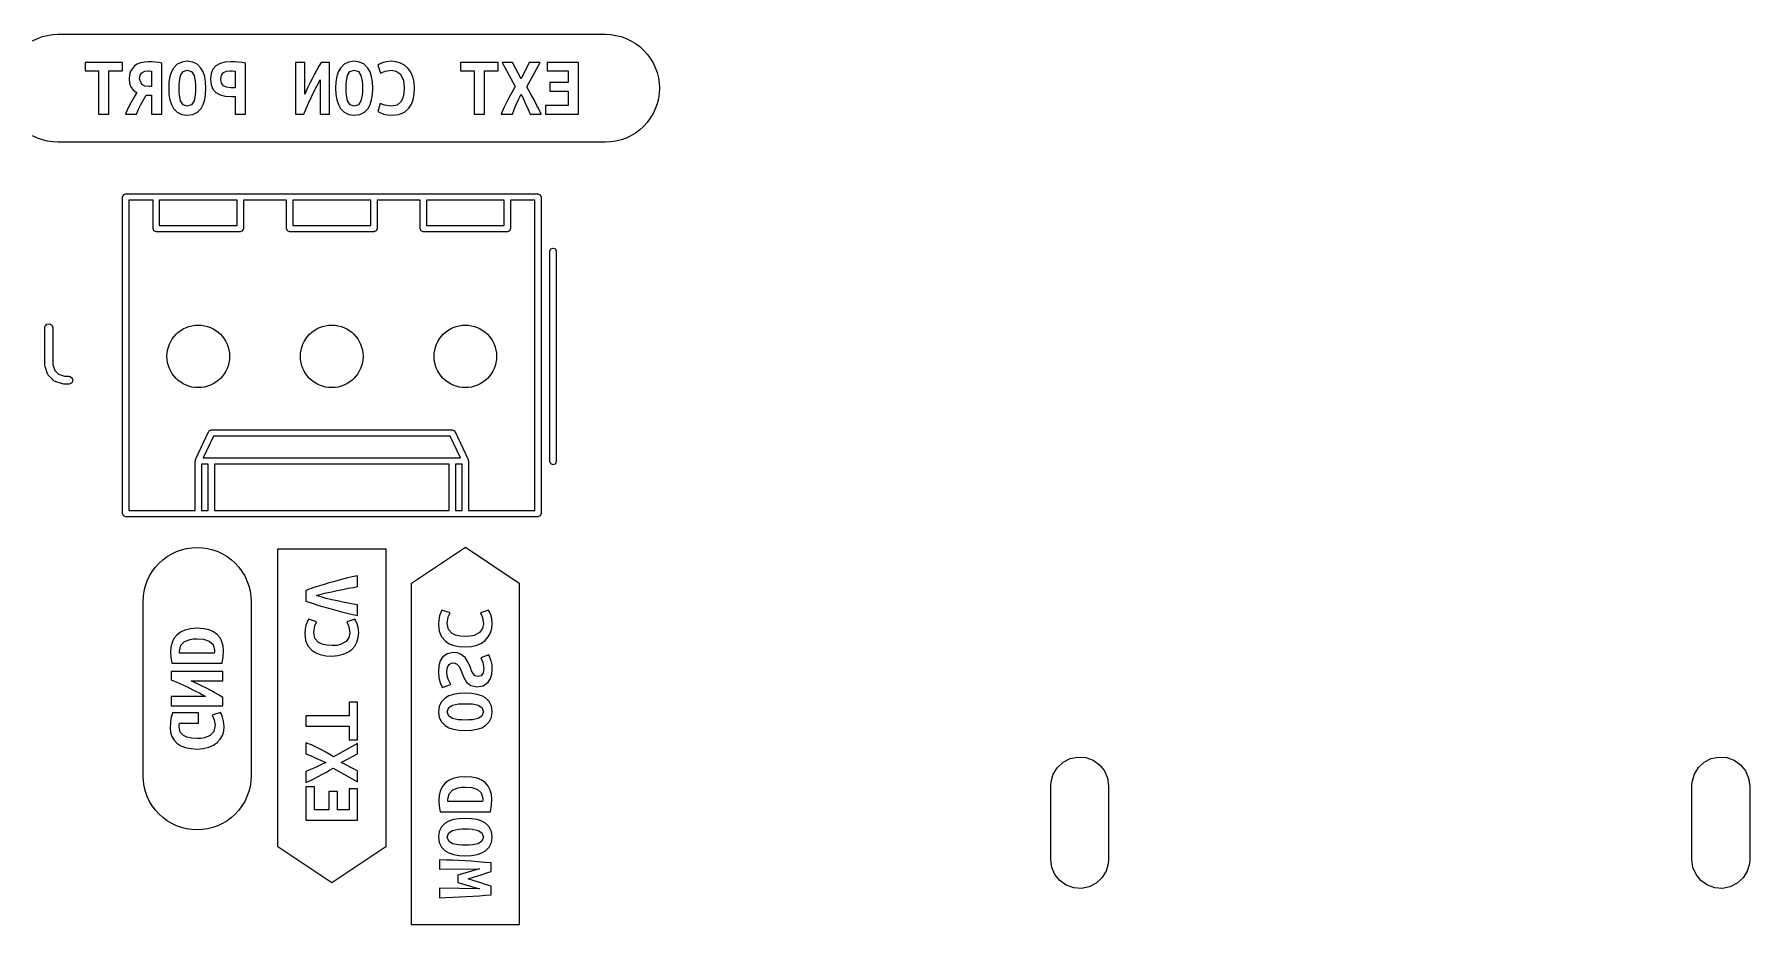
# Model space of a CAD drawing. Extents: x 88 to 206, y -135 to -60.
# Drawn here: x 168.08 to 200.7, y -77.99 to -61.06 of the extents above; entities that cross this region are included whole.
import ezdxf

# ---------------------------------------------------------------- set-up
doc = ezdxf.new("R2010")
doc.units = 0
doc.layers.add('BLACK', color=7, linetype='CONTINUOUS')

msp = doc.modelspace()

# ---------------------------------------------------------------- linework, layer by layer
at = {"layer": 'BLACK', "linetype": 'CONTINUOUS'}
for p, q in [((168.047, -61.1785), (168.138, -61.1355)), ((168.138, -61.1355), (168.233, -61.1016)), ((168.233, -61.1016), (168.331, -61.0771)), ((168.331, -61.0771), (168.43, -61.0623)), ((168.43, -61.0623), (168.531, -61.0574)), ((168.531, -61.0574), (178.941, -61.0574)), ((178.941, -61.0574), (179.042, -61.0623)), ((179.042, -61.0623), (179.141, -61.0771)), ((179.141, -61.0771), (179.239, -61.1016)), ((179.239, -61.1016), (179.334, -61.1355)), ((179.334, -61.1355), (179.425, -61.1785)), ((179.425, -61.1785), (179.511, -61.2302)), ((179.511, -61.2302), (179.592, -61.2902)), ((179.592, -61.2902), (179.666, -61.3577)), ((169.043, -61.5923), (169.043, -61.7542)), ((169.758, -61.5923), (169.043, -61.5923)), ((169.758, -61.7542), (169.758, -61.5923)), ((170.036, -61.6244), (169.982, -61.6589)), ((170.099, -61.6002), (170.036, -61.6244)), ((170.171, -61.5859), (170.099, -61.6002)), ((170.251, -61.5811), (170.171, -61.5859)), ((170.307, -61.5827), (170.251, -61.5811)), ((170.374, -61.5867), (170.307, -61.5827)), ((170.443, -61.5946), (170.374, -61.5867)), ((170.505, -61.6065), (170.443, -61.5946)), ((170.505, -62.5749), (170.505, -61.6065)), ((170.794, -61.6275), (170.725, -61.6994)), ((170.882, -61.5844), (170.794, -61.6275)), ((170.988, -61.57), (170.882, -61.5844)), ((171.091, -61.5844), (170.988, -61.57)), ((171.178, -61.6275), (171.091, -61.5844)), ((171.248, -61.6994), (171.178, -61.6275)), ((171.533, -61.6581), (171.475, -61.7203)), ((171.611, -61.6154), (171.533, -61.6581)), ((171.708, -61.5897), (171.611, -61.6154)), ((171.823, -61.5811), (171.708, -61.5897)), ((171.885, -61.5827), (171.823, -61.5811)), ((171.956, -61.5867), (171.885, -61.5827)), ((172.029, -61.5938), (171.956, -61.5867)), ((172.093, -61.605), (172.029, -61.5938)), ((172.093, -62.5749), (172.093, -61.605)), ((173.222, -61.5923), (173.045, -61.5923)), ((173.045, -61.5923), (173.045, -62.5749)), ((173.222, -62.1971), (173.222, -61.5923)), ((173.536, -61.5923), (173.492, -61.6651)), ((173.693, -61.5923), (173.536, -61.5923)), ((173.693, -62.5749), (173.693, -61.5923)), ((173.969, -61.6275), (173.9, -61.6994)), ((174.057, -61.5844), (173.969, -61.6275)), ((174.163, -61.57), (174.057, -61.5844)), ((174.266, -61.5844), (174.163, -61.57)), ((174.353, -61.6275), (174.266, -61.5844)), ((174.423, -61.6994), (174.353, -61.6275)), ((174.643, -61.6224), (174.611, -61.6415)), ((174.611, -61.6415), (174.662, -61.797)), ((174.696, -61.5986), (174.643, -61.6224)), ((174.77, -61.5788), (174.696, -61.5986)), ((174.865, -61.57), (174.77, -61.5788)), ((174.958, -61.5786), (174.865, -61.57)), ((175.043, -61.6042), (174.958, -61.5786)), ((175.12, -61.6462), (175.043, -61.6042)), ((175.185, -61.7042), (175.12, -61.6462)), ((176.187, -61.5923), (176.187, -61.7542)), ((176.901, -61.5923), (176.187, -61.5923)), ((176.901, -61.7542), (176.901, -61.5923)), ((177.171, -61.5923), (176.975, -61.5923)), ((176.975, -61.5923), (177.225, -62.051)), ((177.335, -61.9066), (177.171, -61.5923)), ((177.49, -61.5923), (177.335, -61.9066)), ((177.444, -62.0558), (177.702, -61.5923)), ((177.702, -61.5923), (177.49, -61.5923)), ((177.833, -61.5923), (177.833, -61.7542)), ((178.429, -61.5923), (177.833, -61.5923)), ((178.429, -62.5749), (178.429, -61.5923)), ((179.666, -61.3577), (179.734, -61.4323)), ((179.734, -61.4323), (179.794, -61.5131)), ((179.794, -61.5131), (179.846, -61.5994)), ((179.846, -61.5994), (179.889, -61.6904)), ((169.043, -61.7542), (169.302, -61.7542)), ((169.302, -61.7542), (169.302, -62.5749)), ((169.499, -62.5749), (169.499, -61.7542)), ((169.499, -61.7542), (169.758, -61.7542)), ((169.887, -61.8262), (169.88, -61.9034)), ((169.88, -61.9034), (169.889, -61.9852)), ((169.906, -61.7597), (169.887, -61.8262)), ((169.982, -61.6589), (169.906, -61.7597)), ((170.078, -61.9018), (170.09, -61.8344)), ((170.123, -62.0122), (170.078, -61.9018)), ((170.09, -61.8344), (170.126, -61.7875)), ((170.126, -61.7875), (170.181, -61.7601)), ((170.181, -61.7601), (170.251, -61.751)), ((170.251, -61.751), (170.278, -61.7518)), ((170.278, -61.7518), (170.31, -61.7558)), ((170.31, -61.7558), (170.31, -62.051)), ((170.64, -61.9636), (170.634, -62.0828)), ((170.657, -61.86), (170.64, -61.9636)), ((170.685, -61.7719), (170.657, -61.86)), ((170.725, -61.6994), (170.685, -61.7719)), ((170.834, -62.0135), (170.838, -61.9487)), ((170.838, -61.9487), (170.86, -61.8399)), ((170.86, -61.8399), (170.907, -61.7669)), ((170.907, -61.7669), (170.988, -61.7399)), ((170.988, -61.7399), (171.069, -61.7669)), ((171.069, -61.7669), (171.116, -61.8407)), ((171.116, -61.8407), (171.138, -61.9494)), ((171.138, -61.9494), (171.142, -62.0137)), ((171.289, -61.7719), (171.248, -61.6994)), ((171.319, -61.86), (171.289, -61.7719)), ((171.336, -61.9636), (171.319, -61.86)), ((171.342, -62.0828), (171.336, -61.9636)), ((171.441, -61.8042), (171.429, -61.9098)), ((171.429, -61.9098), (171.441, -62.0164)), ((171.475, -61.7203), (171.441, -61.8042)), ((171.629, -61.9082), (171.641, -61.835)), ((171.641, -61.9854), (171.629, -61.9082)), ((171.641, -61.835), (171.676, -61.7867)), ((171.676, -61.7867), (171.731, -61.7599)), ((171.731, -61.7599), (171.801, -61.751)), ((171.801, -61.751), (171.849, -61.7518)), ((171.849, -61.7518), (171.898, -61.7558)), ((171.898, -61.7558), (171.898, -62.0733)), ((173.361, -61.9066), (173.32, -61.9864)), ((173.403, -61.8254), (173.361, -61.9066)), ((173.447, -61.7439), (173.403, -61.8254)), ((173.492, -61.6651), (173.447, -61.7439)), ((173.458, -62.0314), (173.517, -61.9225)), ((173.517, -61.9225), (173.517, -62.5749)), ((173.815, -61.9636), (173.809, -62.0828)), ((173.832, -61.86), (173.815, -61.9636)), ((173.86, -61.7719), (173.832, -61.86)), ((173.9, -61.6994), (173.86, -61.7719)), ((174.009, -62.0135), (174.013, -61.9487)), ((174.013, -61.9487), (174.035, -61.8399)), ((174.035, -61.8399), (174.082, -61.7669)), ((174.082, -61.7669), (174.163, -61.7399)), ((174.163, -61.7399), (174.244, -61.7669)), ((174.244, -61.7669), (174.291, -61.8407)), ((174.291, -61.8407), (174.313, -61.9494)), ((174.313, -61.9494), (174.317, -62.0137)), ((174.464, -61.7719), (174.423, -61.6994)), ((174.494, -61.86), (174.464, -61.7719)), ((174.511, -61.9636), (174.494, -61.86)), ((174.517, -62.0828), (174.511, -61.9636)), ((174.662, -61.797), (174.75, -61.7566)), ((174.75, -61.7566), (174.868, -61.7399)), ((174.868, -61.7399), (174.958, -61.7566)), ((174.958, -61.7566), (175.035, -61.8121)), ((175.035, -61.8121), (175.091, -61.9161)), ((175.091, -61.9161), (175.107, -61.9891)), ((175.238, -61.7774), (175.185, -61.7042)), ((175.277, -61.8653), (175.238, -61.7774)), ((175.302, -61.9673), (175.277, -61.8653)), ((175.311, -62.0828), (175.302, -61.9673)), ((176.187, -61.7542), (176.446, -61.7542)), ((176.446, -61.7542), (176.446, -62.5749)), ((176.643, -62.5749), (176.643, -61.7542)), ((176.643, -61.7542), (176.901, -61.7542)), ((177.833, -61.7542), (178.233, -61.7542)), ((178.233, -61.9748), (177.886, -61.9748)), ((177.886, -61.9748), (177.886, -62.1368)), ((178.233, -61.7542), (178.233, -61.9748)), ((179.889, -61.6904), (179.923, -61.7851)), ((179.923, -61.7851), (179.947, -61.8828)), ((179.947, -61.8828), (179.962, -61.9823)), ((179.962, -61.9823), (179.967, -62.0828)), ((169.889, -61.9852), (169.915, -62.059)), ((169.915, -62.059), (169.961, -62.1205)), ((169.974, -62.2566), (169.915, -62.3614)), ((169.961, -62.1205), (170.031, -62.1653)), ((170.031, -62.1653), (169.974, -62.2566)), ((170.105, -62.3916), (170.155, -62.3029)), ((170.181, -62.0413), (170.123, -62.0122)), ((170.155, -62.3029), (170.209, -62.213)), ((170.267, -62.051), (170.181, -62.0413)), ((170.209, -62.213), (170.31, -62.213)), ((170.31, -62.051), (170.267, -62.051)), ((170.31, -62.213), (170.31, -62.5749)), ((170.634, -62.0828), (170.64, -62.202)), ((170.64, -62.202), (170.657, -62.3056)), ((170.657, -62.3056), (170.686, -62.3937)), ((170.832, -62.0828), (170.834, -62.0135)), ((170.834, -62.1519), (170.832, -62.0828)), ((170.838, -62.2161), (170.834, -62.1519)), ((170.86, -62.3249), (170.838, -62.2161)), ((171.138, -62.2169), (171.116, -62.3257)), ((171.142, -62.1521), (171.138, -62.2169)), ((171.142, -62.0137), (171.144, -62.0828)), ((171.144, -62.0828), (171.142, -62.1521)), ((171.291, -62.3937), (171.319, -62.3056)), ((171.319, -62.3056), (171.336, -62.202)), ((171.336, -62.202), (171.342, -62.0828)), ((171.441, -62.0164), (171.476, -62.1013)), ((171.476, -62.1013), (171.533, -62.1646)), ((171.533, -62.1646), (171.612, -62.2082)), ((171.612, -62.2082), (171.71, -62.2344)), ((171.677, -62.036), (171.641, -61.9854)), ((171.736, -62.0639), (171.677, -62.036)), ((171.71, -62.2344), (171.828, -62.2431)), ((171.818, -62.0733), (171.736, -62.0639)), ((171.898, -62.0733), (171.818, -62.0733)), ((171.828, -62.2431), (171.898, -62.2431)), ((171.898, -62.2431), (171.898, -62.5749)), ((173.25, -62.1352), (173.222, -62.1971)), ((173.283, -62.0637), (173.25, -62.1352)), ((173.32, -61.9864), (173.283, -62.0637)), ((173.297, -62.3573), (173.348, -62.2487)), ((173.348, -62.2487), (173.402, -62.1401)), ((173.402, -62.1401), (173.458, -62.0314)), ((173.809, -62.0828), (173.815, -62.202)), ((173.815, -62.202), (173.832, -62.3056)), ((173.832, -62.3056), (173.861, -62.3937)), ((174.007, -62.0828), (174.009, -62.0135)), ((174.009, -62.1519), (174.007, -62.0828)), ((174.013, -62.2161), (174.009, -62.1519)), ((174.035, -62.3249), (174.013, -62.2161)), ((174.313, -62.2169), (174.291, -62.3257)), ((174.317, -62.1521), (174.313, -62.2169)), ((174.317, -62.0137), (174.319, -62.0828)), ((174.319, -62.0828), (174.317, -62.1521)), ((174.466, -62.3937), (174.494, -62.3056)), ((174.494, -62.3056), (174.511, -62.202)), ((174.511, -62.202), (174.517, -62.0828)), ((175.087, -62.2675), (175.054, -62.336)), ((175.106, -62.1815), (175.087, -62.2675)), ((175.112, -62.078), (175.106, -62.1815)), ((175.107, -61.9891), (175.112, -62.078)), ((175.249, -62.3885), (175.283, -62.3007)), ((175.283, -62.3007), (175.304, -62.1988)), ((175.304, -62.1988), (175.311, -62.0828)), ((177.101, -62.2675), (177.064, -62.3392)), ((177.141, -62.1939), (177.101, -62.2675)), ((177.183, -62.1209), (177.141, -62.1939)), ((177.225, -62.051), (177.183, -62.1209)), ((177.244, -62.3955), (177.288, -62.2971)), ((177.288, -62.2971), (177.335, -62.1987)), ((177.335, -62.1987), (177.381, -62.2941)), ((177.381, -62.2941), (177.427, -62.3932)), ((177.483, -62.1255), (177.444, -62.0558)), ((177.524, -62.1979), (177.483, -62.1255)), ((177.564, -62.2707), (177.524, -62.1979)), ((177.602, -62.3416), (177.564, -62.2707)), ((177.886, -62.1368), (178.233, -62.1368)), ((178.233, -62.1368), (178.233, -62.413)), ((179.947, -62.2828), (179.923, -62.3805)), ((179.962, -62.1833), (179.947, -62.2828)), ((179.967, -62.0828), (179.962, -62.1833)), ((169.302, -62.5749), (169.499, -62.5749)), ((169.86, -62.4709), (169.815, -62.5749)), ((169.815, -62.5749), (170.02, -62.5749)), ((169.915, -62.3614), (169.86, -62.4709)), ((170.02, -62.5749), (170.059, -62.4815)), ((170.059, -62.4815), (170.105, -62.3916)), ((170.31, -62.5749), (170.505, -62.5749)), ((170.686, -62.3937), (170.726, -62.4662)), ((170.726, -62.4662), (170.796, -62.5381)), ((170.796, -62.5381), (170.883, -62.5812)), ((170.908, -62.3987), (170.86, -62.3249)), ((170.883, -62.5812), (170.986, -62.5956)), ((170.988, -62.4257), (170.908, -62.3987)), ((170.986, -62.5956), (171.093, -62.5812)), ((171.069, -62.3987), (170.988, -62.4257)), ((171.116, -62.3257), (171.069, -62.3987)), ((171.093, -62.5812), (171.181, -62.5381)), ((171.181, -62.5381), (171.251, -62.4662)), ((171.251, -62.4662), (171.291, -62.3937)), ((171.898, -62.5749), (172.093, -62.5749)), ((173.045, -62.5749), (173.203, -62.5749)), ((173.203, -62.5749), (173.248, -62.466)), ((173.248, -62.466), (173.297, -62.3573)), ((173.517, -62.5749), (173.693, -62.5749)), ((173.861, -62.3937), (173.901, -62.4662)), ((173.901, -62.4662), (173.971, -62.5381)), ((173.971, -62.5381), (174.058, -62.5812)), ((174.083, -62.3987), (174.035, -62.3249)), ((174.058, -62.5812), (174.161, -62.5956)), ((174.163, -62.4257), (174.083, -62.3987)), ((174.161, -62.5956), (174.268, -62.5812)), ((174.244, -62.3987), (174.163, -62.4257)), ((174.291, -62.3257), (174.244, -62.3987)), ((174.268, -62.5812), (174.356, -62.5381)), ((174.356, -62.5381), (174.426, -62.4662)), ((174.426, -62.4662), (174.466, -62.3937)), ((174.658, -62.3733), (174.609, -62.5273)), ((174.609, -62.5273), (174.721, -62.5741)), ((174.739, -62.4082), (174.658, -62.3733)), ((174.721, -62.5741), (174.797, -62.5902)), ((174.865, -62.4257), (174.739, -62.4082)), ((174.797, -62.5902), (174.884, -62.5956)), ((174.978, -62.4033), (174.865, -62.4257)), ((174.884, -62.5956), (175.011, -62.5807)), ((175.054, -62.336), (174.978, -62.4033)), ((175.011, -62.5807), (175.117, -62.5363)), ((175.117, -62.5363), (175.201, -62.4622)), ((175.201, -62.4622), (175.249, -62.3885)), ((176.446, -62.5749), (176.643, -62.5749)), ((177.001, -62.4709), (176.959, -62.5749)), ((176.959, -62.5749), (177.17, -62.5749)), ((177.031, -62.4074), (177.001, -62.4709)), ((177.064, -62.3392), (177.031, -62.4074)), ((177.17, -62.5749), (177.203, -62.4896)), ((177.203, -62.4896), (177.244, -62.3955)), ((177.427, -62.3932), (177.47, -62.489)), ((177.47, -62.489), (177.506, -62.5749)), ((177.506, -62.5749), (177.717, -62.5749)), ((177.638, -62.409), (177.602, -62.3416)), ((177.671, -62.4717), (177.638, -62.409)), ((177.717, -62.5749), (177.671, -62.4717)), ((178.233, -62.413), (177.798, -62.413)), ((177.798, -62.413), (177.798, -62.5749)), ((177.798, -62.5749), (178.429, -62.5749)), ((179.846, -62.5662), (179.794, -62.6525)), ((179.889, -62.4752), (179.846, -62.5662)), ((179.923, -62.3805), (179.889, -62.4752)), ((179.511, -62.9354), (179.425, -62.9871)), ((179.592, -62.8754), (179.511, -62.9354)), ((179.666, -62.8079), (179.592, -62.8754)), ((179.734, -62.7333), (179.666, -62.8079)), ((179.794, -62.6525), (179.734, -62.7333)), ((168.138, -63.0301), (168.047, -62.9871)), ((168.233, -63.064), (168.138, -63.0301)), ((168.331, -63.0885), (168.233, -63.064)), ((168.43, -63.1033), (168.331, -63.0885)), ((168.531, -63.1082), (168.43, -63.1033)), ((178.941, -63.1082), (168.531, -63.1082)), ((179.042, -63.1033), (178.941, -63.1082)), ((179.141, -63.0885), (179.042, -63.1033)), ((179.239, -63.064), (179.141, -63.0885)), ((179.334, -63.0301), (179.239, -63.064)), ((179.425, -62.9871), (179.334, -63.0301)), ((169.756, -64.1528), (169.774, -64.1104)), ((169.756, -70.1728), (169.756, -64.1528)), ((169.774, -64.1104), (169.816, -64.0928)), ((169.816, -64.0928), (177.656, -64.0928)), ((170.336, -64.2128), (169.876, -64.2128)), ((169.876, -64.2128), (169.876, -70.1128)), ((170.336, -64.7528), (170.336, -64.2128)), ((170.456, -64.2128), (170.456, -64.6928)), ((171.936, -64.2128), (170.456, -64.2128)), ((171.936, -64.6928), (171.936, -64.2128)), ((172.876, -64.2128), (172.056, -64.2128)), ((172.056, -64.2128), (172.056, -64.7528)), ((172.876, -64.7528), (172.876, -64.2128)), ((172.996, -64.2128), (172.996, -64.6928)), ((174.476, -64.2128), (172.996, -64.2128)), ((174.476, -64.6928), (174.476, -64.2128)), ((175.416, -64.2128), (174.596, -64.2128)), ((174.596, -64.2128), (174.596, -64.7528)), ((175.416, -64.7528), (175.416, -64.2128)), ((175.536, -64.2128), (175.536, -64.6928)), ((177.016, -64.2128), (175.536, -64.2128)), ((177.016, -64.6928), (177.016, -64.2128)), ((177.596, -64.2128), (177.136, -64.2128)), ((177.136, -64.2128), (177.136, -64.7528)), ((177.596, -70.1128), (177.596, -64.2128)), ((177.656, -64.0928), (177.698, -64.1104)), ((177.698, -64.1104), (177.716, -64.1528)), ((177.716, -64.1528), (177.716, -70.1728)), ((170.354, -64.7952), (170.336, -64.7528)), ((170.396, -64.8128), (170.354, -64.7952)), ((171.996, -64.8128), (170.396, -64.8128)), ((170.456, -64.6928), (171.936, -64.6928)), ((172.038, -64.7952), (171.996, -64.8128)), ((172.056, -64.7528), (172.038, -64.7952)), ((172.894, -64.7952), (172.876, -64.7528)), ((172.936, -64.8128), (172.894, -64.7952)), ((174.536, -64.8128), (172.936, -64.8128)), ((172.996, -64.6928), (174.476, -64.6928)), ((174.578, -64.7952), (174.536, -64.8128)), ((174.596, -64.7528), (174.578, -64.7952)), ((175.434, -64.7952), (175.416, -64.7528)), ((175.476, -64.8128), (175.434, -64.7952)), ((177.076, -64.8128), (175.476, -64.8128)), ((175.536, -64.6928), (177.016, -64.6928)), ((177.118, -64.7952), (177.076, -64.8128)), ((177.136, -64.7528), (177.118, -64.7952)), ((177.886, -65.1828), (177.904, -65.1404)), ((177.886, -69.1828), (177.886, -65.1828)), ((177.904, -65.1404), (177.946, -65.1228)), ((177.946, -65.1228), (177.988, -65.1404)), ((177.988, -65.1404), (178.006, -65.1828)), ((178.006, -65.1828), (178.006, -69.1828)), ((168.279, -66.6352), (168.284, -66.6095)), ((168.279, -67.3495), (168.279, -66.6352)), ((168.284, -66.6095), (168.317, -66.5702)), ((168.317, -66.5702), (168.367, -66.5613)), ((168.367, -66.5613), (168.412, -66.587)), ((168.412, -66.587), (168.429, -66.6352)), ((168.429, -66.6352), (168.429, -67.3373)), ((168.28, -67.351), (168.279, -67.3495)), ((168.283, -67.3732), (168.28, -67.351)), ((168.331, -67.516), (168.283, -67.3732)), ((168.334, -67.5196), (168.331, -67.516)), ((168.334, -67.524), (168.334, -67.5196)), ((168.349, -67.5454), (168.334, -67.524)), ((168.429, -67.3373), (168.468, -67.4518)), ((168.468, -67.4518), (168.538, -67.522)), ((168.538, -67.522), (168.652, -67.5602)), ((168.444, -67.6406), (168.349, -67.5454)), ((168.448, -67.6425), (168.444, -67.6406)), ((168.451, -67.6463), (168.448, -67.6425)), ((168.473, -67.6587), (168.451, -67.6463)), ((168.616, -67.7063), (168.473, -67.6587)), ((168.618, -67.7063), (168.616, -67.7063)), ((168.64, -67.7102), (168.618, -67.7063)), ((168.735, -67.7102), (168.64, -67.7102)), ((168.652, -67.5602), (168.735, -67.5602)), ((168.735, -67.5602), (168.761, -67.5647)), ((168.783, -67.6926), (168.735, -67.7102)), ((168.761, -67.5647), (168.8, -67.5977)), ((168.809, -67.6482), (168.783, -67.6926)), ((168.8, -67.5977), (168.809, -67.6482)), ((171.142, -69.1472), (171.392, -68.6172)), ((171.484, -68.7028), (171.291, -69.1128)), ((171.392, -68.6172), (171.4, -68.6101)), ((171.4, -68.6101), (171.404, -68.6004)), ((171.404, -68.6004), (171.416, -68.5953)), ((171.416, -68.5953), (171.426, -68.5863)), ((171.426, -68.5863), (171.436, -68.5868)), ((171.436, -68.5868), (171.446, -68.5828)), ((171.446, -68.5828), (176.026, -68.5828)), ((175.988, -68.7028), (171.484, -68.7028)), ((176.181, -69.1128), (175.988, -68.7028)), ((176.026, -68.5828), (176.036, -68.5868)), ((176.036, -68.5868), (176.046, -68.5863)), ((176.046, -68.5863), (176.056, -68.5953)), ((176.056, -68.5953), (176.068, -68.6004)), ((176.068, -68.6004), (176.072, -68.6101)), ((176.072, -68.6101), (176.08, -68.6172)), ((176.08, -68.6172), (176.33, -69.1472)), ((171.136, -69.1728), (171.141, -69.1605)), ((171.141, -69.1605), (171.142, -69.1472)), ((171.291, -69.1128), (176.181, -69.1128)), ((176.33, -69.1472), (176.331, -69.1605)), ((176.331, -69.1605), (176.336, -69.1728)), ((171.136, -70.1128), (171.136, -69.1728)), ((171.256, -69.2328), (171.256, -70.1128)), ((171.386, -69.2328), (171.256, -69.2328)), ((171.386, -70.1128), (171.386, -69.2328)), ((171.506, -69.2328), (171.506, -70.1128)), ((175.966, -69.2328), (171.506, -69.2328)), ((175.966, -70.1128), (175.966, -69.2328)), ((176.086, -69.2328), (176.086, -70.1128)), ((176.216, -69.2328), (176.086, -69.2328)), ((176.216, -70.1128), (176.216, -69.2328)), ((176.336, -69.1728), (176.336, -70.1128)), ((177.904, -69.2252), (177.886, -69.1828)), ((177.946, -69.2428), (177.904, -69.2252)), ((177.988, -69.2252), (177.946, -69.2428)), ((178.006, -69.1828), (177.988, -69.2252)), ((169.876, -70.1128), (171.136, -70.1128)), ((171.256, -70.1128), (171.386, -70.1128)), ((171.506, -70.1128), (175.966, -70.1128)), ((176.086, -70.1128), (176.216, -70.1128)), ((176.336, -70.1128), (177.596, -70.1128)), ((169.774, -70.2152), (169.756, -70.1728)), ((169.816, -70.2328), (169.774, -70.2152)), ((177.656, -70.2328), (169.816, -70.2328)), ((177.698, -70.2152), (177.656, -70.2328)), ((177.716, -70.1728), (177.698, -70.2152)), ((170.383, -71.1917), (170.45, -71.1171)), ((170.45, -71.1171), (170.525, -71.0495)), ((170.525, -71.0495), (170.606, -70.9896)), ((170.606, -70.9896), (170.692, -70.9379)), ((170.692, -70.9379), (170.783, -70.8948)), ((170.783, -70.8948), (170.878, -70.8609)), ((170.878, -70.8609), (170.975, -70.8365)), ((170.975, -70.8365), (171.075, -70.8217)), ((171.075, -70.8217), (171.175, -70.8168)), ((171.175, -70.8168), (171.276, -70.8217)), ((171.276, -70.8217), (171.375, -70.8365)), ((171.375, -70.8365), (171.473, -70.8609)), ((171.473, -70.8609), (171.568, -70.8948)), ((171.568, -70.8948), (171.659, -70.9379)), ((171.659, -70.9379), (171.745, -70.9896)), ((171.745, -70.9896), (171.826, -71.0495)), ((171.826, -71.0495), (171.9, -71.1171)), ((171.9, -71.1171), (171.968, -71.1917)), ((172.711, -76.5134), (172.711, -70.8447)), ((172.711, -70.8447), (174.761, -70.8447)), ((174.761, -70.8447), (174.761, -76.5134)), ((175.251, -71.4957), (176.276, -70.8121)), ((176.276, -70.8121), (177.301, -71.4957)), ((170.228, -71.4498), (170.271, -71.3588)), ((170.271, -71.3588), (170.323, -71.2725)), ((170.323, -71.2725), (170.383, -71.1917)), ((171.968, -71.1917), (172.028, -71.2725)), ((172.028, -71.2725), (172.08, -71.3588)), ((172.08, -71.3588), (172.123, -71.4498)), ((173.893, -71.4339), (173.767, -71.4676)), ((174.014, -71.4041), (173.893, -71.4339)), ((174.126, -71.3785), (174.014, -71.4041)), ((174.227, -71.3573), (174.126, -71.3785)), ((174.227, -71.5621), (174.227, -71.3573)), ((170.15, -71.8422), (170.155, -71.7417)), ((170.155, -71.7417), (170.17, -71.6421)), ((170.17, -71.6421), (170.194, -71.5445)), ((170.194, -71.5445), (170.228, -71.4498)), ((172.123, -71.4498), (172.157, -71.5445)), ((172.157, -71.5445), (172.181, -71.6421)), ((172.181, -71.6421), (172.196, -71.7417)), ((172.196, -71.7417), (172.201, -71.8422)), ((173.328, -71.6048), (173.244, -71.6351)), ((173.244, -71.6351), (173.244, -71.8367)), ((173.415, -71.5751), (173.328, -71.6048)), ((173.503, -71.5462), (173.415, -71.5751)), ((173.444, -71.7335), (173.531, -71.7081)), ((173.532, -71.7591), (173.444, -71.7335)), ((173.592, -71.5184), (173.503, -71.5462)), ((173.531, -71.7081), (173.629, -71.6827)), ((173.63, -71.7851), (173.532, -71.7591)), ((173.68, -71.4922), (173.592, -71.5184)), ((173.629, -71.6827), (173.734, -71.6581)), ((173.767, -71.4676), (173.68, -71.4922)), ((173.734, -71.6581), (173.84, -71.6351)), ((173.84, -71.6351), (173.946, -71.6137)), ((173.946, -71.6137), (174.049, -71.5938)), ((174.049, -71.5938), (174.144, -71.5764)), ((174.144, -71.5764), (174.227, -71.5621)), ((175.251, -77.9915), (175.251, -71.4957)), ((177.301, -71.4957), (177.301, -77.9915)), ((170.15, -75.163), (170.15, -71.8422)), ((172.201, -71.8422), (172.201, -75.163)), ((173.244, -71.8367), (173.361, -71.876)), ((173.361, -71.876), (173.492, -71.9177)), ((173.492, -71.9177), (173.584, -71.9457)), ((173.584, -71.9457), (173.675, -71.9727)), ((173.735, -71.8105), (173.63, -71.7851)), ((173.675, -71.9727), (173.767, -71.9986)), ((173.842, -71.8343), (173.735, -71.8105)), ((173.767, -71.9986), (173.857, -72.0232)), ((173.947, -71.8564), (173.842, -71.8343)), ((173.857, -72.0232), (173.943, -72.0459)), ((173.943, -72.0459), (174.027, -72.0669)), ((174.05, -71.8764), (173.947, -71.8564)), ((174.027, -72.0669), (174.138, -72.0931)), ((174.144, -71.8931), (174.05, -71.8764)), ((174.138, -72.0931), (174.227, -72.1113)), ((174.227, -71.905), (174.144, -71.8931)), ((174.227, -72.1113), (174.227, -71.905)), ((175.832, -72.0083), (175.785, -72.1203)), ((175.985, -72.0575), (175.832, -72.0083)), ((175.951, -72.1377), (175.985, -72.0575)), ((176.717, -72.0099), (176.562, -72.0607)), ((176.562, -72.0607), (176.602, -72.1488)), ((176.736, -72.0425), (176.717, -72.0099)), ((176.76, -72.0956), (176.736, -72.0425)), ((176.78, -72.1695), (176.76, -72.0956)), ((170.943, -72.3889), (170.856, -72.4296)), ((171.049, -72.3633), (170.943, -72.3889)), ((171.175, -72.3548), (171.049, -72.3633)), ((171.299, -72.3625), (171.175, -72.3548)), ((171.403, -72.3858), (171.299, -72.3625)), ((171.489, -72.4229), (171.403, -72.3858)), ((171.559, -72.4723), (171.489, -72.4229)), ((173.229, -72.3691), (173.223, -72.4558)), ((173.245, -72.2931), (173.229, -72.3691)), ((173.291, -72.1812), (173.245, -72.2931)), ((173.445, -72.2304), (173.291, -72.1812)), ((173.393, -72.4368), (173.411, -72.3106)), ((173.411, -72.3106), (173.445, -72.2304)), ((174.177, -72.1828), (174.022, -72.2336)), ((174.022, -72.2336), (174.062, -72.3217)), ((174.062, -72.3217), (174.079, -72.44)), ((174.196, -72.2153), (174.177, -72.1828)), ((174.22, -72.2685), (174.196, -72.2153)), ((174.24, -72.3423), (174.22, -72.2685)), ((174.249, -72.4368), (174.24, -72.3423)), ((175.769, -72.1963), (175.763, -72.283)), ((175.763, -72.283), (175.778, -72.4107)), ((175.785, -72.1203), (175.769, -72.1963)), ((175.778, -72.4107), (175.823, -72.5165)), ((175.933, -72.2639), (175.951, -72.1377)), ((175.956, -72.3772), (175.933, -72.2639)), ((176.023, -72.4536), (175.956, -72.3772)), ((176.602, -72.3568), (176.547, -72.4346)), ((176.602, -72.1488), (176.619, -72.2671)), ((176.619, -72.2671), (176.602, -72.3568)), ((176.755, -72.4425), (176.78, -72.357)), ((176.789, -72.2639), (176.78, -72.1695)), ((176.78, -72.357), (176.789, -72.2639)), ((170.677, -72.7146), (170.67, -72.8104)), ((170.698, -72.6271), (170.677, -72.7146)), ((170.734, -72.5495), (170.698, -72.6271)), ((170.786, -72.4834), (170.734, -72.5495)), ((170.856, -72.4296), (170.786, -72.4834)), ((170.84, -72.7898), (170.866, -72.6779)), ((170.866, -72.6779), (170.936, -72.6048)), ((170.936, -72.6048), (171.041, -72.5651)), ((171.041, -72.5651), (171.105, -72.5562)), ((171.105, -72.5562), (171.175, -72.5532)), ((171.175, -72.5532), (171.299, -72.5628)), ((171.299, -72.5628), (171.405, -72.5961)), ((171.405, -72.5961), (171.479, -72.6612)), ((171.479, -72.6612), (171.507, -72.7676)), ((171.612, -72.534), (171.559, -72.4723)), ((171.648, -72.608), (171.612, -72.534)), ((171.67, -72.6923), (171.648, -72.608)), ((171.677, -72.785), (171.67, -72.6923)), ((173.223, -72.4558), (173.238, -72.5835)), ((173.238, -72.5835), (173.283, -72.6894)), ((173.283, -72.6894), (173.357, -72.7733)), ((173.416, -72.5501), (173.393, -72.4368)), ((173.483, -72.6265), (173.416, -72.5501)), ((173.551, -72.6587), (173.483, -72.6265)), ((173.637, -72.678), (173.551, -72.6587)), ((173.741, -72.6844), (173.637, -72.678)), ((173.83, -72.6791), (173.741, -72.6844)), ((173.903, -72.663), (173.83, -72.6791)), ((174.007, -72.6074), (173.903, -72.663)), ((174.062, -72.5297), (174.007, -72.6074)), ((174.079, -72.44), (174.062, -72.5297)), ((174.115, -72.7567), (174.173, -72.6916)), ((174.173, -72.6916), (174.215, -72.6154)), ((174.215, -72.6154), (174.24, -72.5299)), ((174.24, -72.5299), (174.249, -72.4368)), ((175.823, -72.5165), (175.897, -72.6005)), ((175.897, -72.6005), (175.97, -72.6484)), ((175.97, -72.6484), (176.058, -72.6826)), ((176.091, -72.4858), (176.023, -72.4536)), ((176.058, -72.6826), (176.16, -72.7032)), ((176.177, -72.5051), (176.091, -72.4858)), ((176.16, -72.7032), (176.276, -72.71)), ((176.281, -72.5116), (176.177, -72.5051)), ((176.276, -72.71), (176.391, -72.7017)), ((176.37, -72.5062), (176.281, -72.5116)), ((176.443, -72.4901), (176.37, -72.5062)), ((176.391, -72.7017), (176.493, -72.6767)), ((176.547, -72.4346), (176.443, -72.4901)), ((176.493, -72.6767), (176.581, -72.6368)), ((176.581, -72.6368), (176.655, -72.5838)), ((176.655, -72.5838), (176.713, -72.5187)), ((176.713, -72.5187), (176.755, -72.4425)), ((170.67, -72.8104), (170.676, -72.9128)), ((170.676, -72.9128), (170.694, -73.02)), ((170.694, -73.02), (171.653, -73.02)), ((170.84, -72.8072), (170.84, -72.7898)), ((170.842, -72.8247), (170.84, -72.8072)), ((171.502, -72.8247), (170.842, -72.8247)), ((171.506, -72.7961), (171.502, -72.8247)), ((171.507, -72.7676), (171.506, -72.7961)), ((171.653, -73.02), (171.672, -72.8946)), ((171.672, -72.8946), (171.677, -72.785)), ((173.357, -72.7733), (173.43, -72.8213)), ((173.43, -72.8213), (173.518, -72.8555)), ((173.518, -72.8555), (173.62, -72.876)), ((173.62, -72.876), (173.736, -72.8829)), ((173.736, -72.8829), (173.851, -72.8745)), ((173.851, -72.8745), (173.953, -72.8495)), ((173.953, -72.8495), (174.041, -72.8096)), ((174.041, -72.8096), (174.115, -72.7567)), ((175.772, -73.0669), (175.763, -73.1783)), ((175.797, -72.9762), (175.772, -73.0669)), ((175.839, -72.9061), (175.797, -72.9762)), ((175.93, -72.8388), (175.839, -72.9061)), ((176.052, -72.8164), (175.93, -72.8388)), ((175.937, -73.0966), (175.966, -73.045)), ((175.966, -73.045), (176.007, -73.0188)), ((176.007, -73.0188), (176.054, -73.0116)), ((176.126, -72.8231), (176.052, -72.8164)), ((176.054, -73.0116), (176.108, -73.0291)), ((176.108, -73.0291), (176.15, -73.0735)), ((176.186, -72.8434), (176.126, -72.8231)), ((176.15, -73.0735), (176.183, -73.1339)), ((176.275, -72.9124), (176.186, -72.8434)), ((176.332, -73.0045), (176.275, -72.9124)), ((176.371, -73.1005), (176.332, -73.0045)), ((176.722, -72.8608), (176.571, -72.918)), ((176.571, -72.918), (176.609, -73.0061)), ((176.609, -73.0061), (176.625, -73.118)), ((176.768, -72.9743), (176.722, -72.8608)), ((176.784, -73.0476), (176.768, -72.9743)), ((176.789, -73.1323), (176.784, -73.0476)), ((171.666, -73.1787), (170.683, -73.1787)), ((170.683, -73.1787), (170.683, -73.3359)), ((170.683, -73.3359), (170.792, -73.3817)), ((170.792, -73.3817), (170.901, -73.4301)), ((171.123, -73.3829), (171.061, -73.3549)), ((171.061, -73.3549), (171.666, -73.3549)), ((171.194, -73.416), (171.123, -73.3829)), ((171.666, -73.3549), (171.666, -73.1787)), ((175.763, -73.1783), (175.77, -73.2883)), ((175.77, -73.2883), (175.789, -73.3736)), ((175.789, -73.3736), (175.838, -73.4831)), ((175.927, -73.1783), (175.937, -73.0966)), ((175.932, -73.2575), (175.927, -73.1783)), ((175.949, -73.3236), (175.932, -73.2575)), ((175.997, -73.426), (175.949, -73.3236)), ((176.183, -73.1339), (176.211, -73.2005)), ((176.211, -73.2005), (176.247, -73.2926)), ((176.247, -73.2926), (176.3, -73.3791)), ((176.3, -73.3791), (176.378, -73.4434)), ((176.395, -73.1617), (176.371, -73.1005)), ((176.424, -73.2172), (176.395, -73.1617)), ((176.463, -73.2577), (176.424, -73.2172)), ((176.513, -73.2736), (176.463, -73.2577)), ((176.575, -73.2563), (176.513, -73.2736)), ((176.613, -73.2044), (176.575, -73.2563)), ((176.625, -73.118), (176.613, -73.2044)), ((176.618, -73.4464), (176.711, -73.3791)), ((176.711, -73.3791), (176.754, -73.3118)), ((176.754, -73.3118), (176.78, -73.2296)), ((176.78, -73.2296), (176.789, -73.1323)), ((171.336, -73.6502), (170.683, -73.6502)), ((170.683, -73.6502), (170.683, -73.8264)), ((170.901, -73.4301), (171.009, -73.4811)), ((171.009, -73.4811), (171.118, -73.5348)), ((171.118, -73.5348), (171.227, -73.5912)), ((171.272, -73.4534), (171.194, -73.416)), ((171.227, -73.5912), (171.336, -73.6502)), ((171.352, -73.4938), (171.272, -73.4534)), ((171.433, -73.5365), (171.352, -73.4938)), ((171.514, -73.5804), (171.433, -73.5365)), ((171.593, -73.6248), (171.514, -73.5804)), ((171.666, -73.6693), (171.593, -73.6248)), ((171.666, -73.8264), (171.666, -73.6693)), ((175.893, -73.6816), (175.821, -73.7514)), ((175.838, -73.4831), (175.997, -73.426)), ((175.965, -73.6413), (175.893, -73.6816)), ((176.053, -73.6125), (175.965, -73.6413)), ((176.157, -73.5952), (176.053, -73.6125)), ((176.276, -73.5895), (176.157, -73.5952)), ((176.395, -73.5951), (176.276, -73.5895)), ((176.378, -73.4434), (176.495, -73.4688)), ((176.499, -73.6121), (176.395, -73.5951)), ((176.495, -73.4688), (176.618, -73.4464)), ((176.587, -73.6404), (176.499, -73.6121)), ((176.659, -73.68), (176.587, -73.6404)), ((176.731, -73.7495), (176.659, -73.68)), ((170.707, -73.9614), (170.678, -74.0701)), ((170.683, -73.8264), (171.666, -73.8264)), ((171.198, -73.9614), (170.707, -73.9614)), ((171.198, -74.1566), (171.198, -73.9614)), ((171.617, -73.9566), (171.461, -74.0074)), ((171.461, -74.0074), (171.501, -74.0931)), ((171.636, -73.9891), (171.617, -73.9566)), ((171.659, -74.0439), (171.636, -73.9891)), ((171.679, -74.1225), (171.659, -74.0439)), ((174.065, -74.0179), (173.244, -74.0179)), ((173.244, -74.0179), (173.244, -74.2148)), ((174.227, -73.7592), (174.065, -73.7592)), ((174.065, -73.7592), (174.065, -74.0179)), ((174.227, -74.4735), (174.227, -73.7592)), ((175.778, -73.8382), (175.763, -73.9419)), ((175.763, -73.9419), (175.778, -74.0482)), ((175.821, -73.7514), (175.778, -73.8382)), ((175.778, -74.0482), (175.821, -74.1363)), ((175.933, -73.9435), (175.96, -73.8633)), ((175.96, -74.0245), (175.933, -73.9435)), ((175.96, -73.8633), (176.034, -73.8157)), ((176.033, -74.0713), (175.96, -74.0245)), ((176.034, -73.8157), (176.143, -73.7935)), ((176.143, -73.7935), (176.207, -73.7893)), ((176.207, -73.7893), (176.276, -73.7879)), ((176.276, -73.7879), (176.345, -73.7893)), ((176.345, -73.7893), (176.41, -73.7935)), ((176.41, -73.7935), (176.519, -73.8157)), ((176.592, -74.0245), (176.518, -74.0713)), ((176.519, -73.8157), (176.592, -73.8625)), ((176.592, -73.8625), (176.619, -73.9435)), ((176.619, -73.9435), (176.592, -74.0245)), ((176.774, -73.8373), (176.731, -73.7495)), ((176.731, -74.1333), (176.774, -74.0465)), ((176.789, -73.9435), (176.774, -73.8373)), ((176.774, -74.0465), (176.789, -73.9435)), ((170.667, -74.1517), (170.663, -74.2487)), ((170.663, -74.2487), (170.671, -74.3362)), ((170.678, -74.0701), (170.667, -74.1517)), ((170.671, -74.3362), (170.695, -74.4146)), ((170.832, -74.2328), (170.834, -74.1947)), ((170.853, -74.3277), (170.832, -74.2328)), ((170.834, -74.1947), (170.839, -74.1566)), ((170.839, -74.1566), (171.198, -74.1566)), ((170.916, -74.3963), (170.853, -74.3277)), ((171.493, -74.3154), (171.422, -74.3939)), ((171.518, -74.1979), (171.493, -74.3154)), ((171.501, -74.0931), (171.518, -74.1979)), ((171.656, -74.3916), (171.68, -74.311)), ((171.688, -74.2249), (171.679, -74.1225)), ((171.68, -74.311), (171.688, -74.2249)), ((173.244, -74.2148), (174.065, -74.2148)), ((174.065, -74.2148), (174.065, -74.4735)), ((175.821, -74.1363), (175.893, -74.2062)), ((175.893, -74.2062), (175.965, -74.2462)), ((175.965, -74.2462), (176.053, -74.2747)), ((176.142, -74.0935), (176.033, -74.0713)), ((176.053, -74.2747), (176.157, -74.2918)), ((176.207, -74.0977), (176.142, -74.0935)), ((176.157, -74.2918), (176.276, -74.2975)), ((176.276, -74.0991), (176.207, -74.0977)), ((176.345, -74.0977), (176.276, -74.0991)), ((176.276, -74.2975), (176.395, -74.2917)), ((176.409, -74.0935), (176.345, -74.0977)), ((176.395, -74.2917), (176.499, -74.2741)), ((176.518, -74.0713), (176.409, -74.0935)), ((176.499, -74.2741), (176.587, -74.2448)), ((176.587, -74.2448), (176.659, -74.2038)), ((176.659, -74.2038), (176.731, -74.1333)), ((170.695, -74.4146), (170.736, -74.483)), ((170.736, -74.483), (170.792, -74.5408)), ((170.792, -74.5408), (170.864, -74.5872)), ((170.864, -74.5872), (170.952, -74.6218)), ((170.982, -74.4272), (170.916, -74.3963)), ((170.952, -74.6218), (171.056, -74.6432)), ((171.068, -74.4457), (170.982, -74.4272)), ((171.056, -74.6432), (171.175, -74.6503)), ((171.175, -74.4519), (171.068, -74.4457)), ((171.248, -74.4485), (171.175, -74.4519)), ((171.175, -74.6503), (171.293, -74.642)), ((171.314, -74.4384), (171.248, -74.4485)), ((171.293, -74.642), (171.397, -74.617)), ((171.422, -74.3939), (171.314, -74.4384)), ((171.397, -74.617), (171.485, -74.5777)), ((171.485, -74.5777), (171.558, -74.5265)), ((171.558, -74.5265), (171.615, -74.4642)), ((171.615, -74.4642), (171.656, -74.3916)), ((173.348, -74.5736), (173.244, -74.5307)), ((173.244, -74.5307), (173.244, -74.7418)), ((173.411, -74.6027), (173.348, -74.5736)), ((173.48, -74.6363), (173.411, -74.6027)), ((173.551, -74.6734), (173.48, -74.6363)), ((173.625, -74.7133), (173.551, -74.6734)), ((174.227, -74.5466), (173.768, -74.7974)), ((174.065, -74.4735), (174.227, -74.4735)), ((174.227, -74.7434), (174.227, -74.5466)), ((173.244, -74.7418), (173.329, -74.7754)), ((173.329, -74.7754), (173.423, -74.8157)), ((173.426, -74.999), (173.33, -75.0419)), ((173.423, -74.8157), (173.522, -74.8603)), ((173.525, -74.953), (173.426, -74.999)), ((173.522, -74.8603), (173.62, -74.9069)), ((173.62, -74.9069), (173.525, -74.953)), ((173.698, -74.7549), (173.625, -74.7133)), ((173.693, -75.0554), (173.763, -75.0165)), ((173.768, -74.7974), (173.698, -74.7549)), ((173.763, -75.0165), (174.227, -75.2736)), ((173.912, -74.9069), (174.227, -74.7434)), ((174.227, -75.0625), (173.912, -74.9069)), ((187.458, -75.1291), (187.536, -75.0022)), ((187.536, -75.0022), (187.646, -74.9012)), ((187.646, -74.9012), (187.779, -74.8334)), ((187.779, -74.8334), (187.925, -74.8039)), ((187.925, -74.8039), (188.074, -74.8148)), ((188.074, -74.8148), (188.215, -74.8654)), ((188.215, -74.8654), (188.337, -74.9519)), ((188.337, -74.9519), (188.43, -75.0679)), ((199.65, -75.1291), (199.728, -75.0022)), ((199.728, -75.0022), (199.838, -74.9012)), ((199.838, -74.9012), (199.971, -74.8334)), ((199.971, -74.8334), (200.117, -74.8039)), ((200.117, -74.8039), (200.266, -74.8148)), ((200.266, -74.8148), (200.407, -74.8654)), ((200.407, -74.8654), (200.529, -74.9519)), ((200.529, -74.9519), (200.622, -75.0679)), ((170.155, -75.2635), (170.15, -75.163)), ((170.17, -75.363), (170.155, -75.2635)), ((172.196, -75.2635), (172.181, -75.363)), ((172.201, -75.163), (172.196, -75.2635)), ((173.33, -75.0419), (173.244, -75.0784)), ((173.244, -75.0784), (173.244, -75.2895)), ((173.244, -75.2895), (173.347, -75.2427)), ((173.347, -75.2427), (173.41, -75.2101)), ((173.41, -75.2101), (173.477, -75.1744)), ((173.477, -75.1744), (173.548, -75.1361)), ((173.548, -75.1361), (173.621, -75.0958)), ((173.621, -75.0958), (173.693, -75.0554)), ((174.227, -75.2736), (174.227, -75.0625)), ((175.887, -75.3056), (175.835, -75.3717)), ((175.956, -75.2518), (175.887, -75.3056)), ((176.043, -75.2111), (175.956, -75.2518)), ((176.15, -75.1855), (176.043, -75.2111)), ((176.276, -75.177), (176.15, -75.1855)), ((176.4, -75.1847), (176.276, -75.177)), ((176.504, -75.2079), (176.4, -75.1847)), ((176.59, -75.245), (176.504, -75.2079)), ((176.659, -75.2945), (176.59, -75.245)), ((176.712, -75.3562), (176.659, -75.2945)), ((176.749, -75.4302), (176.712, -75.3562)), ((187.41, -75.3528), (187.416, -75.2725)), ((187.41, -76.7528), (187.41, -75.3528)), ((187.416, -75.2725), (187.458, -75.1291)), ((188.43, -75.0679), (188.49, -75.2049)), ((188.49, -75.2049), (188.51, -75.3528)), ((188.51, -75.3528), (188.51, -76.7528)), ((199.602, -75.3528), (199.608, -75.2725)), ((199.602, -76.7528), (199.602, -75.3528)), ((199.608, -75.2725), (199.65, -75.1291)), ((200.622, -75.0679), (200.682, -75.2049)), ((200.682, -75.2049), (200.702, -75.3528)), ((200.702, -75.3528), (200.702, -76.7528)), ((170.194, -75.4606), (170.17, -75.363)), ((170.228, -75.5554), (170.194, -75.4606)), ((170.271, -75.6463), (170.228, -75.5554)), ((170.323, -75.7326), (170.271, -75.6463)), ((172.08, -75.6463), (172.028, -75.7326)), ((172.123, -75.5554), (172.08, -75.6463)), ((172.157, -75.4606), (172.123, -75.5554)), ((172.181, -75.363), (172.157, -75.4606)), ((173.406, -75.3705), (173.244, -75.3705)), ((173.244, -75.3705), (173.244, -76.0007)), ((173.406, -75.8055), (173.406, -75.3705)), ((173.844, -75.4578), (173.682, -75.4578)), ((173.682, -75.4578), (173.682, -75.8055)), ((173.844, -75.8055), (173.844, -75.4578)), ((174.227, -75.4054), (174.065, -75.4054)), ((174.065, -75.4054), (174.065, -75.8055)), ((174.227, -76.0007), (174.227, -75.4054)), ((175.778, -75.5368), (175.771, -75.6326)), ((175.771, -75.6326), (175.777, -75.735)), ((175.799, -75.4492), (175.778, -75.5368)), ((175.835, -75.3717), (175.799, -75.4492)), ((175.941, -75.612), (175.966, -75.5)), ((175.941, -75.6294), (175.941, -75.612)), ((175.943, -75.6469), (175.941, -75.6294)), ((176.603, -75.6469), (175.943, -75.6469)), ((175.966, -75.5), (176.036, -75.427)), ((176.036, -75.427), (176.142, -75.3873)), ((176.142, -75.3873), (176.206, -75.3784)), ((176.206, -75.3784), (176.276, -75.3754)), ((176.276, -75.3754), (176.4, -75.3849)), ((176.4, -75.3849), (176.506, -75.4183)), ((176.506, -75.4183), (176.58, -75.4834)), ((176.58, -75.4834), (176.608, -75.5897)), ((176.607, -75.6183), (176.603, -75.6469)), ((176.608, -75.5897), (176.607, -75.6183)), ((176.771, -75.5145), (176.749, -75.4302)), ((176.778, -75.6072), (176.771, -75.5145)), ((176.773, -75.7167), (176.778, -75.6072)), ((170.383, -75.8135), (170.323, -75.7326)), ((170.45, -75.888), (170.383, -75.8135)), ((170.525, -75.9556), (170.45, -75.888)), ((170.606, -76.0155), (170.525, -75.9556)), ((171.826, -75.9556), (171.745, -76.0155)), ((171.9, -75.888), (171.826, -75.9556)), ((171.968, -75.8135), (171.9, -75.888)), ((172.028, -75.7326), (171.968, -75.8135)), ((173.244, -76.0007), (174.227, -76.0007)), ((173.682, -75.8055), (173.406, -75.8055)), ((174.065, -75.8055), (173.844, -75.8055)), ((175.777, -75.735), (175.795, -75.8421)), ((175.795, -75.8421), (176.754, -75.8421)), ((176.053, -75.9938), (175.965, -76.0225)), ((176.157, -75.9765), (176.053, -75.9938)), ((176.276, -75.9707), (176.157, -75.9765)), ((176.395, -75.9764), (176.276, -75.9707)), ((176.499, -75.9934), (176.395, -75.9764)), ((176.587, -76.0216), (176.499, -75.9934)), ((176.754, -75.8421), (176.773, -75.7167)), ((170.692, -76.0673), (170.606, -76.0155)), ((170.783, -76.1103), (170.692, -76.0673)), ((170.878, -76.1442), (170.783, -76.1103)), ((170.975, -76.1686), (170.878, -76.1442)), ((171.075, -76.1834), (170.975, -76.1686)), ((171.175, -76.1884), (171.075, -76.1834)), ((171.276, -76.1834), (171.175, -76.1884)), ((171.375, -76.1686), (171.276, -76.1834)), ((171.473, -76.1442), (171.375, -76.1686)), ((171.568, -76.1103), (171.473, -76.1442)), ((171.659, -76.0673), (171.568, -76.1103)), ((171.745, -76.0155), (171.659, -76.0673)), ((175.778, -76.2194), (175.763, -76.3232)), ((175.763, -76.3232), (175.778, -76.4294)), ((175.821, -76.1327), (175.778, -76.2194)), ((175.893, -76.0628), (175.821, -76.1327)), ((175.965, -76.0225), (175.893, -76.0628)), ((175.933, -76.3247), (175.96, -76.2446)), ((175.96, -76.4057), (175.933, -76.3247)), ((175.96, -76.2446), (176.034, -76.197)), ((176.034, -76.197), (176.143, -76.1747)), ((176.143, -76.1747), (176.207, -76.1706)), ((176.207, -76.1706), (176.276, -76.1692)), ((176.276, -76.1692), (176.345, -76.1706)), ((176.345, -76.1706), (176.41, -76.1747)), ((176.41, -76.1747), (176.519, -76.197)), ((176.519, -76.197), (176.592, -76.2438)), ((176.659, -76.0612), (176.587, -76.0216)), ((176.592, -76.2438), (176.619, -76.3247)), ((176.619, -76.3247), (176.592, -76.4057)), ((176.731, -76.1307), (176.659, -76.0612)), ((176.774, -76.2186), (176.731, -76.1307)), ((176.789, -76.3247), (176.774, -76.2186)), ((176.774, -76.4278), (176.789, -76.3247)), ((173.736, -77.1969), (172.711, -76.5134)), ((174.761, -76.5134), (173.736, -77.1969)), ((175.778, -76.4294), (175.821, -76.5175)), ((175.821, -76.5175), (175.893, -76.5875)), ((175.893, -76.5875), (175.965, -76.6274)), ((176.033, -76.4525), (175.96, -76.4057)), ((175.965, -76.6274), (176.053, -76.6559)), ((176.142, -76.4748), (176.033, -76.4525)), ((176.053, -76.6559), (176.157, -76.6731)), ((176.207, -76.4789), (176.142, -76.4748)), ((176.276, -76.4803), (176.207, -76.4789)), ((176.345, -76.4789), (176.276, -76.4803)), ((176.409, -76.4748), (176.345, -76.4789)), ((176.395, -76.6729), (176.499, -76.6553)), ((176.518, -76.4525), (176.409, -76.4748)), ((176.499, -76.6553), (176.587, -76.6261)), ((176.592, -76.4057), (176.518, -76.4525)), ((176.587, -76.6261), (176.659, -76.5851)), ((176.659, -76.5851), (176.731, -76.5145)), ((176.731, -76.5145), (176.774, -76.4278)), ((175.909, -76.7617), (175.784, -76.7581)), ((175.784, -76.7581), (175.784, -76.9375)), ((175.784, -76.9375), (176.547, -76.928)), ((176.032, -76.7661), (175.909, -76.7617)), ((176.153, -76.7714), (176.032, -76.7661)), ((176.547, -76.928), (176.132, -77.0486)), ((176.274, -76.778), (176.153, -76.7714)), ((176.157, -76.6731), (176.276, -76.6788)), ((176.394, -76.7859), (176.274, -76.778)), ((176.276, -76.6788), (176.395, -76.6729)), ((176.516, -76.7954), (176.394, -76.7859)), ((176.64, -76.806), (176.516, -76.7954)), ((176.767, -76.8169), (176.64, -76.806)), ((176.682, -77.0074), (176.767, -76.9788)), ((176.767, -76.9788), (176.767, -76.8169)), ((187.43, -76.9007), (187.41, -76.7528)), ((187.49, -77.0377), (187.43, -76.9007)), ((188.462, -76.9765), (188.384, -77.1034)), ((188.504, -76.8331), (188.462, -76.9765)), ((188.51, -76.7528), (188.504, -76.8331)), ((199.622, -76.9007), (199.602, -76.7528)), ((199.682, -77.0377), (199.622, -76.9007)), ((200.654, -76.9765), (200.576, -77.1034)), ((200.696, -76.8331), (200.654, -76.9765)), ((200.702, -76.7528), (200.696, -76.8331)), ((176.547, -77.3074), (175.784, -77.2995)), ((175.784, -77.2995), (175.784, -77.4789)), ((176.132, -77.0486), (176.132, -77.1915)), ((176.132, -77.1915), (176.547, -77.3074)), ((176.332, -77.1217), (176.453, -77.082)), ((176.446, -77.1582), (176.332, -77.1217)), ((176.568, -77.1963), (176.446, -77.1582)), ((176.453, -77.082), (176.574, -77.0423)), ((176.681, -77.232), (176.568, -77.1963)), ((176.574, -77.0423), (176.682, -77.0074)), ((176.767, -77.2598), (176.681, -77.232)), ((176.767, -77.4217), (176.767, -77.2598)), ((187.583, -77.1537), (187.49, -77.0377)), ((187.705, -77.2402), (187.583, -77.1537)), ((187.846, -77.2908), (187.705, -77.2402)), ((187.995, -77.3017), (187.846, -77.2908)), ((188.141, -77.2722), (187.995, -77.3017)), ((188.274, -77.2044), (188.141, -77.2722)), ((188.384, -77.1034), (188.274, -77.2044)), ((199.775, -77.1537), (199.682, -77.0377)), ((199.897, -77.2402), (199.775, -77.1537)), ((200.038, -77.2908), (199.897, -77.2402)), ((200.187, -77.3017), (200.038, -77.2908)), ((200.333, -77.2722), (200.187, -77.3017)), ((200.466, -77.2044), (200.333, -77.2722)), ((200.576, -77.1034), (200.466, -77.2044)), ((175.784, -77.4789), (175.907, -77.4739)), ((175.907, -77.4739), (176.035, -77.4685)), ((176.035, -77.4685), (176.164, -77.4628)), ((176.164, -77.4628), (176.293, -77.4566)), ((176.293, -77.4566), (176.42, -77.4497)), ((176.42, -77.4497), (176.543, -77.4416)), ((176.543, -77.4416), (176.659, -77.4322)), ((176.659, -77.4322), (176.767, -77.4217)), ((177.301, -77.9915), (175.251, -77.9915))]:
    msp.add_line(p, q, dxfattribs=at)
at = {"layer": 'BLACK'}
for centre in [(171.196, -67.1828), (173.736, -67.1828), (176.276, -67.1828)]:
    msp.add_circle(centre, 0.595, dxfattribs=at)

doc.saveas('drawing.dxf')
